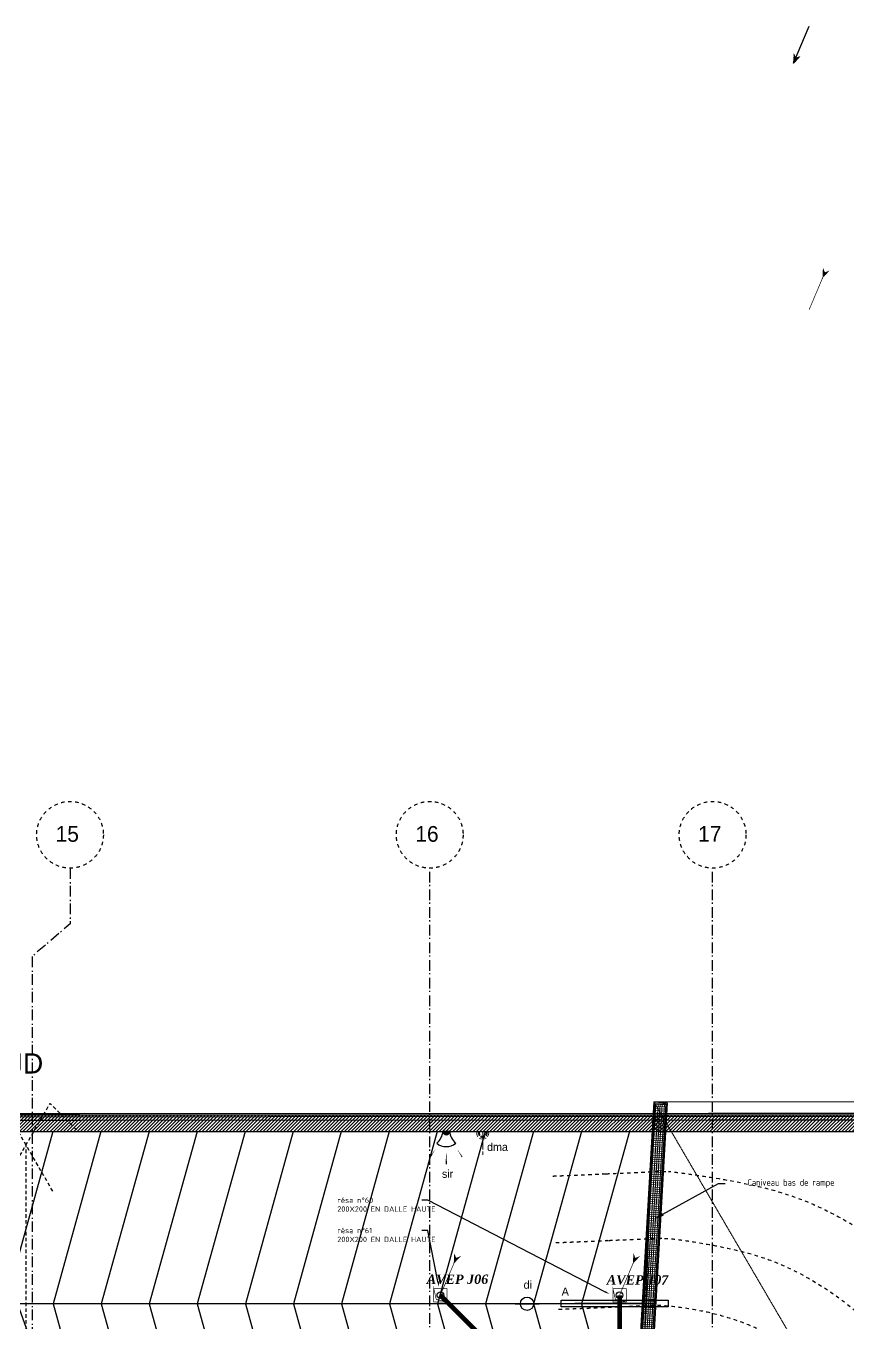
# Model space of a CAD drawing. Header units: centimetres. Extents: x 2097 to 16812, y -3973 to 8191.
# Drawn here: x 9811 to 11043, y 5138 to 7083 of the extents above; entities that cross this region are included whole.
import ezdxf
from ezdxf import colors
from ezdxf.entities.mleader import LeaderData, LeaderLine
from ezdxf.math import Vec2, Vec3

# ---------------------------------------------------------------- set-up
doc = ezdxf.new("R2010")
doc.units = ezdxf.units.CM
for name, pattern in [('ACAD_ISO02W100', [15, 12, -3]), ('AXES', [4, 2.5, -0.5, 0.5, -0.5]), ('CACHE', [0.75, 0.5, -0.25]), ('prlm_ep', [2.5, 1.25, -0.25, 0.25, -0.25, 0.25, -0.25]), ('Style de ligne -11', [0.347222, 0.20828, -0.138942]), ('Style de ligne -6', [1.04164, 0.625, -0.20828, 0.06943, -0.13893]), ('VW-01', [0.41656, 0.20828, -0.20828])]:
    doc.linetypes.add(name, pattern=pattern)
doc.layers.get('0').update_dxf_attribs({"color": 252, "lineweight": 18})
for name, color, linetype, lineweight in [('_GAZELEC-RESERVATION', 1, 'Continuous', 18), ('_GAZELEC-RESERVATION 2', 6, 'Continuous', 18), ('Fontanel-rsd', 7, 'Continuous', 0)]:
    doc.layers.add(name, color=color, linetype=linetype, lineweight=lineweight)
for name, color, linetype in [('B GÈnÈral_Hatch', 252, 'Continuous'), ('B Général', 252, 'Continuous'), ('GAZ-EP FLECHE', 136, 'Continuous'), ('GAZ-FLECHE VMC', 93, 'Continuous'), ('prlm-EAU-EP', 141, 'Continuous'), ('prlm-EAU-EPEXT', 145, 'Continuous'), ('prlm-ELEC-CFO', 201, 'Continuous'), ('prlm-ELEC-SSI', 230, 'Continuous')]:
    doc.layers.add(name, color=color, linetype=linetype)
doc.styles.add('Arial', font='arial.ttf')
doc.styles.add('Eurostile', font='')
doc.styles.add('prlm-eau-ep', font='timesbi.ttf', dxfattribs={"height": 18})
doc.styles.add('prlm-elec-cfo', font='comic.ttf', dxfattribs={"height": 12})
doc.styles.add('prlm-elec-ssi', font='comic.ttf', dxfattribs={"height": 12})
doc.styles.get("Standard").update_dxf_attribs({"font": 'isocp.shx', "height": 15})
doc.styles.get('Eurostile').set_extended_font_data('Eurostile')

# ---------------------------------------------------------------- blocks, each defined once
blk = doc.blocks.new('Groupe-2-1')
at = {"layer": 'B Général', "linetype": 'Continuous'}
for p, q in [((10730.5, 4909.4), (10750.3, 5426.3)), ((9060.2, 4909.4), (9060.2, 5424.9))]:
    blk.add_line(p, q, dxfattribs=at)
at = {"layer": 'B Général', "linetype": 'Continuous', "flags": 128}
for points in [[(9132, 5425.4), (9060.3, 5167.2), (9132, 4908.9)], [(9203.8, 5425.4), (9132.2, 5167.2), (9203.8, 4908.9)], [(9275.8, 5425.4), (9204.2, 5167.2), (9275.8, 4908.9)], [(9347.8, 5425.4), (9276.2, 5167.2), (9347.8, 4908.9)], [(9419.8, 5425.4), (9348.2, 5167.2), (9419.8, 4908.9)], [(9491.8, 5425.4), (9420.2, 5167.2), (9491.8, 4908.9)], [(9563.8, 5425.4), (9492.2, 5167.2), (9563.8, 4908.9)], [(9635.8, 5425.4), (9564.2, 5167.2), (9635.8, 4908.9)], [(9707.8, 5425.4), (9636.2, 5167.2), (9707.8, 4908.9)], [(9779.8, 5425.4), (9708.2, 5167.2), (9779.8, 4908.9)], [(9851.8, 5425.4), (9780.2, 5167.2), (9851.8, 4908.9)], [(9923.8, 5425.4), (9852.2, 5167.2), (9923.8, 4908.9)], [(9995.8, 5425.4), (9924.2, 5167.2), (9995.8, 4908.9)], [(10067.8, 5425.4), (9996.2, 5167.2), (10067.8, 4908.9)], [(10139.8, 5425.4), (10068.2, 5167.2), (10139.8, 4908.9)], [(10211.8, 5425.4), (10140.2, 5167.2), (10211.8, 4908.9)], [(10283.8, 5425.4), (10212.1, 5167.2), (10283.8, 4908.9)], [(10355.8, 5425.4), (10284.1, 5167.2), (10355.8, 4908.9)], [(10427.8, 5425.4), (10356.1, 5167.2), (10427.8, 4908.9)], [(10499.8, 5425.4), (10428.1, 5167.2), (10499.8, 4908.9)], [(10571.8, 5425.4), (10500.1, 5167.2), (10571.8, 4908.9)], [(10643.8, 5425.4), (10572.1, 5167.2), (10643.8, 4908.9)], [(10715.8, 5425.4), (10644.1, 5167.2), (10715.8, 4908.9)]]:
    blk.add_lwpolyline(points, dxfattribs=at)
blk = doc.blocks.new('Groupe-110-1')
at = {"layer": 'B GÈnÈral_Hatch', "linetype": 'Continuous'}
blk.add_hatch(color=250, dxfattribs=at).paths.add_polyline_path([(11216, 4148), (11214.9, 4143), (11213.3, 4147.9)])
at = {"layer": 'B Général', "flags": 128}
blk.add_lwpolyline([(11216, 4148), (11214.9, 4143), (11213.3, 4147.9)], close=True, dxfattribs=at)
at = {"layer": 'B Général', "linetype": 'VW-01', "ltscale": 25.4}
for points, knots in [([(10601.1, 5358.8), (10682.9, 5362.3), (10764.8, 5365.9), (10770.9, 5365.4), (10777.1, 5364.9), (11221.2, 5329.1), (11282.8, 4896.9), (11283.5, 4892), (11284.2, 4887), (11299.5, 4517), (11314.8, 4147.1)], [0, 0, 0, 1, 1, 2, 2, 3, 3, 4, 4, 5, 5, 5]), ([(10605.4, 5258.9), (10684.2, 5262.3), (10762.9, 5265.7), (10766, 5265.5), (10769.1, 5265.2), (11133.5, 5235.9), (11183.8, 4882.8), (11184.1, 4880.4), (11184.5, 4877.9), (11199.7, 4510.4), (11214.9, 4143)], [0, 0, 0, 1, 1, 2, 2, 3, 3, 4, 4, 5, 5, 5]), ([(10609.7, 5159), (10685.4, 5162.3), (10761.1, 5165.5), (11045.8, 5142.6), (11084.8, 4868.7), (11099.9, 4503.8), (11114.9, 4138.8)], [0, 0, 0, 1, 1, 2, 2, 3, 3, 3])]:
    blk.add_open_spline(points, degree=2, knots=knots, dxfattribs=at)
blk = doc.blocks.new('Groupe-112-1')
at = {"layer": 'B Général', "linetype": 'Style de ligne -11', "ltscale": 25.4}
blk.add_line((2145.7, -1173.9), (2145.7, 946.1), dxfattribs=at)
at = {"layer": 'B Général', "linetype": 'Style de ligne -11', "ltscale": 25.4, "flags": 128}
for points in [[(2185.7, 876.8), (2109.7, 1008.4), (2069.7, 968.4)], [(2105.7, 876.8), (2181.7, 1008.4), (2221.7, 968.4)]]:
    blk.add_lwpolyline(points, dxfattribs=at)
at = {"layer": 'B Général', "insert": (2119.8, 1083.5), "char_height": 30.3, "attachment_point": 1, "line_spacing_factor": 0.959385, "style": 'Arial'}
blk.add_mtext('JD', dxfattribs=at)
blk = doc.blocks.new('xi.epext')
at = {"layer": 'prlm-EAU-EPEXT', "color": 0, "linetype": 'ByBlock', "lineweight": -2}
blk.add_circle((0, 0), 5, dxfattribs=at)
blk = doc.blocks.new('xi.lumA')
at = {"layer": 'prlm-ELEC-CFO', "color": 0, "linetype": 'ByBlock', "lineweight": -2, "ltscale": 50}
blk.add_lwpolyline([(-80, -5), (-80, 5), (80, 5), (80, -5)], close=True, dxfattribs=at)
at = {"layer": 'prlm-ELEC-CFO', "color": 0, "linetype": 'ByBlock', "lineweight": 5, "ltscale": 50, "const_width": 2.6}
blk.add_lwpolyline([(-60, 0), (60, 0), (60, 0)], dxfattribs=at)
blk = doc.blocks.new('xi.dma')
at = {"layer": 'prlm-ELEC-CFO', "color": 0, "linetype": 'ACAD_ISO02W100', "lineweight": 5, "flags": 128}
for points in [[(0, 0), (0, 35)], [(-20, 0), (20, 0)]]:
    blk.add_lwpolyline(points, dxfattribs=at)
at = {"layer": 'prlm-ELEC-CFO', "color": 0, "linetype": 'ByBlock', "lineweight": 5}
for radius, start, end in [(9, 145, 191.803), (6.5, 145, 199.0387), (9, 55, 125), (5, 145, 207.3745), (6.5, 55, 125), (5, 55, 125), (5, 332.6255, 35), (6.5, 340.9613, 35), (9, 348.197, 35)]:
    blk.add_arc((0, 2.4), radius, start, end, dxfattribs=at)
blk = doc.blocks.new('xi.sir')
at = {"layer": 'prlm-ELEC-SSI'}
blk.add_hatch(color=0, dxfattribs=at).paths.add_polyline_path([(-4.8, 0), (4.8, 0, 1)])
at = {"layer": 'prlm-ELEC-SSI', "color": 0, "flags": 128}
for points in [[(-15.9, 25.5, 0, 1.5, 0), (-23.8, 38.2, 0, 0, 0)], [(0, 30, 0, 2.25, 0), (0, 48.8, 0, 0, 0)], [(15.9, 25.5, 0, 1.5, 0), (23.8, 38.2, 0, 0, 0)]]:
    blk.add_lwpolyline(points, format="xyseb", dxfattribs=at)
blk.add_lwpolyline([(-4.8, 0), (4.8, 0)], dxfattribs=at)
at = {"layer": 'prlm-ELEC-SSI', "color": 0}
for centre, radius, start, end in [((0, 0), 22.5, 50.6187, 129.3813), ((-33, -4.1), 28.5, 8.2221, 48.8754), ((0, 0), 4.81, 0, 180), ((33, -4.1), 28.5, 131.1246, 171.7779)]:
    blk.add_arc(centre, radius, start, end, dxfattribs=at)
blk = doc.blocks.new('xi.DI')
at = {"layer": 'prlm-ELEC-SSI', "color": 0, "linetype": 'ByBlock', "lineweight": -2, "flags": 128}
blk.add_lwpolyline([(-18, 0), (18, 0)], dxfattribs=at)
at = {"layer": 'prlm-ELEC-SSI', "color": 0, "linetype": 'ByBlock', "lineweight": -2}
blk.add_circle((0, 0), 10, dxfattribs=at)
blk = doc.blocks.new('FLECHE2')
h = blk.add_hatch(color=256)
h.dxf.hatch_style = 1
h.paths.add_polyline_path([(496272, -370023), (496278, -369899), (496301, -369955), (496357, -369932)])
at = {"const_width": 10}
for points in [[(496067, -370507), (496301, -369955), (496357, -369932), (496272, -370023), (496301, -369955), (496278, -369899), (496272, -370023), (496357, -369932), (496301, -369955), (496278, -369899), (496272, -370023)], [(496272, -370023), (496278, -369899), (496301, -369955), (496357, -369932), (496272, -370023)]]:
    blk.add_lwpolyline(points, dxfattribs=at)
blk = doc.blocks.new('FLECHE1')
h = blk.add_hatch(color=256)
h.dxf.hatch_style = 1
h.paths.add_polyline_path([(495907, -370440), (495914, -370315), (495936, -370371), (495992, -370349)])
for p, q in [((495907, -370440), (496141, -369887)), ((495914, -370315), (495907, -370440)), ((495914, -370315), (495907, -370440)), ((495992, -370349), (495907, -370440)), ((495907, -370440), (495992, -370349)), ((495907, -370440), (495936, -370371)), ((495936, -370371), (495914, -370315)), ((495936, -370371), (495914, -370315)), ((495936, -370371), (495992, -370349)), ((495992, -370349), (495936, -370371))]:
    blk.add_line(p, q)
at = {"const_width": 10}
for points in [[(495936, -370371), (496141, -369887)], [(495907, -370440), (495914, -370315), (495936, -370371), (495992, -370349), (495907, -370440)]]:
    blk.add_lwpolyline(points, dxfattribs=at)

msp = doc.modelspace()

# ---------------------------------------------------------------- hatches: boundary and pattern name
at = {"layer": 'B GÈnÈral_Hatch', "linetype": 'Continuous'}
h = msp.add_hatch(dxfattribs=at)
h.set_pattern_fill('50_BETON', color=256, style=0, pattern_type=2)
h.set_pattern_definition([(45, (0, 0), (2.4253472, -2.6458333), [])])
h.paths.add_polyline_path([(12010.445, 5425.389), (12030.445, 5450.389), (8430.655, 5450.389), (8432.313, 5425.389)])
at = {"layer": 'Fontanel-rsd'}
h = msp.add_hatch(dxfattribs=at)
h.set_pattern_fill('ANSI37', color=6, angle=221.701169)
h.set_pattern_definition([(266.70117, (4307.2763, 361.592), (3.169739, -0.1827011), []), (356.70117, (4307.2763, 361.592), (0.1827011, 3.169739), [])])
h.paths.add_polyline_path([(10754.465, 5467.744), (10770.438, 5466.824), (10738.369, 4910.45), (10722.396, 4911.371)])

# ---------------------------------------------------------------- linework, layer by layer
at = {"layer": '_GAZELEC-RESERVATION 2', "ltscale": 25, "const_width": 1}
for points in [[(10422.478, 5170.181), (10422.478, 5190.181), (10442.478, 5190.181), (10442.478, 5170.181), (10422.478, 5170.181), (10422.478, 5190.181), (10426.329, 5173.766), (10442.478, 5170.181)], [(10690.976, 5170.181), (10690.976, 5190.181), (10710.976, 5190.181), (10710.976, 5170.181), (10690.976, 5170.181), (10690.976, 5190.181), (10694.827, 5173.766), (10710.976, 5170.181)]]:
    msp.add_lwpolyline(points, dxfattribs=at)
at = {"layer": 'B Général', "linetype": 'Style de ligne -6', "ltscale": 25.4}
for p, q in [((10416.484, 3285.389), (10416.484, 5820.389)), ((10840.388, 3285.389), (10840.388, 5820.389))]:
    msp.add_line(p, q, dxfattribs=at)
at = {"layer": 'B Général', "linetype": 'Continuous', "lineweight": 18}
for p, q in [((8430.655, 5450.389), (12030.445, 5450.389)), ((8432.313, 5425.389), (12010.445, 5425.389))]:
    msp.add_line(p, q, dxfattribs=at)
at = {"layer": 'B Général', "linetype": 'Continuous'}
for p, q in [((8430.655, 5450.389), (12030.445, 5450.389)), ((8432.313, 5425.389), (12010.445, 5425.389)), ((10740.346, 5167.158), (9060.346, 5167.158))]:
    msp.add_line(p, q, dxfattribs=at)
at = {"layer": 'B Général', "linetype": 'Style de ligne -6', "ltscale": 25.4, "flags": 128}
msp.add_lwpolyline([(9877.409, 5820.389), (9877.409, 5736.889), (9820.484, 5687.889), (9820.484, 3085.389)], dxfattribs=at)
at = {"layer": 'B Général', "linetype": 'VW-01', "ltscale": 25.4}
for centre in [(9877.409, 5870.389), (10416.484, 5870.389), (10840.388, 5870.389)]:
    msp.add_circle(centre, 50, dxfattribs=at)
at = {"layer": 'Fontanel-rsd', "color": 9, "linetype": 'AXES', "lineweight": 15, "ltscale": 0.3}
for p, q in [((8436.284, 5447.222), (10832.193, 5448.056)), ((10832.193, 5448.062), (11915.245, 5448.431))]:
    msp.add_line(p, q, dxfattribs=at)
at = {"layer": 'Fontanel-rsd', "color": 140, "lineweight": 30}
for p, q in [((9045.038, 5452.562), (9892.285, 5452.761)), ((9892.285, 5452.761), (10834.157, 5453.017)), ((10834.157, 5453.017), (11920.245, 5453.308)), ((9045.041, 5442.562), (9892.287, 5442.761)), ((9892.287, 5442.761), (10833.746, 5443.017)), ((10833.746, 5443.017), (11910.245, 5443.309))]:
    msp.add_line(p, q, dxfattribs=at)
at = {"layer": 'Fontanel-rsd', "color": 6, "lineweight": 30}
for points in [[(10752.583, 5469.856), (10772.55, 5468.705), (10740.251, 4908.338), (10720.284, 4909.489)], [(10754.465, 5467.744), (10770.438, 5466.824), (10738.369, 4910.45), (10722.396, 4911.371)]]:
    msp.add_lwpolyline(points, close=True, dxfattribs=at)
at = {"layer": 'Fontanel-rsd', "color": 3, "linetype": 'CACHE', "lineweight": 18}
msp.add_lwpolyline([(10720.284, 4380.489), (10720.284, 4909.489), (10752.583, 5469.856), (11435.245, 5469.856), (11435.245, 4380.489)], close=True, dxfattribs=at)
at = {"layer": 'Fontanel-rsd'}
msp.add_lwpolyline([(10748.754, 5403.414), (10752.583, 5469.856)], dxfattribs=at)
at = {"layer": 'Fontanel-rsd', "color": 3, "linetype": 'CACHE', "lineweight": 18}
msp.add_lwpolyline([(11065.522, 4934.328), (10752.583, 5469.856)], dxfattribs=at)
at = {"layer": 'prlm-EAU-EP', "linetype": 'prlm_ep', "ltscale": 20, "const_width": 7, "flags": 128}
for points in [[(10432.478, 5180.181), (10658.885, 4953.775), (10658.885, 4928.636)], [(10700.976, 5180.181), (10700.976, 4928.636)]]:
    msp.add_lwpolyline(points, dxfattribs=at)

# ---------------------------------------------------------------- block references
at = {"layer": 'B Général'}
for name, p in [('Groupe-112-1', (7665.813, 4459.319)), ('Groupe-2-1', (0, 0)), ('Groupe-110-1', (0, 0))]:
    msp.add_blockref(name, p, dxfattribs=at)
at = {"layer": 'GAZ-EP FLECHE', "xscale": 0.1, "yscale": 0.1, "zscale": 0.1}
for p in [(-39174.189, 42230.905), (-38905.691, 42230.905)]:
    msp.add_blockref('FLECHE2', p, dxfattribs=at)
at = {"layer": 'GAZ-FLECHE VMC', "xscale": 0.1, "yscale": 0.1, "zscale": 0.1}
for name, p in [('FLECHE1', (-38628.978, 44071.29)), ('FLECHE2', (-38621.632, 43708.432))]:
    msp.add_blockref(name, p, dxfattribs=at)
at = {"layer": 'prlm-EAU-EPEXT'}
for p in [(10432.478, 5180.181), (10700.976, 5180.181)]:
    msp.add_blockref('xi.epext', p, dxfattribs=at)
at = {"layer": 'prlm-ELEC-CFO', "rotation": 180}
msp.add_blockref('xi.dma', (10495.927, 5425.389), dxfattribs=at)
at = {"layer": 'prlm-ELEC-CFO'}
msp.add_blockref('xi.lumA', (10693.589, 5167.821), dxfattribs=at)
at = {"layer": 'prlm-ELEC-SSI', "lineweight": 20, "rotation": 180}
msp.add_blockref('xi.sir', (10441.277, 5425.389), dxfattribs=at)
at = {"layer": 'prlm-ELEC-SSI', "rotation": 0.001060557933219683}
msp.add_blockref('xi.DI', (10562.293, 5167.389), dxfattribs=at)

# ---------------------------------------------------------------- texts
at = {"layer": 'B Général', "char_height": 23.53, "attachment_point": 1, "line_spacing_factor": 0.894142, "style": 'Eurostile'}
for s, insert in [('15', (9855.756, 5883.512)), ('16', (10394.832, 5883.512)), ('17', (10818.735, 5883.512))]:
    msp.add_mtext(s, dxfattribs=dict(at, insert=insert))
at = {"layer": 'prlm-EAU-EP', "linetype": 'prlm_ep', "ltscale": 20, "char_height": 14, "width": 127.27602, "attachment_point": 1, "style": 'prlm-eau-ep'}
for s, insert in [('AVEP J06', (10411.991, 5211.144)), ('AVEP J07', (10681.813, 5210.147))]:
    msp.add_mtext(s, dxfattribs=dict(at, insert=insert))

# ---------------------------------------------------------------- leaders
at = {"layer": 'Fontanel-rsd', "color": 6}
ml = msp.add_multileader_mtext('Standard', dxfattribs=at)
ml.set_content('Caniveau bas de rampe', color=6)
ml.set_leader_properties()
ml.build(insert=Vec2(0, 0))
ml.multileader.update_dxf_attribs({"has_text_frame": 1, "text_right_attachment_type": 6, "dogleg_length": 10, "arrow_head_size": 15})
ctx = ml.context
ctx.base_point, ctx.char_height, ctx.arrow_head_size, ctx.plane_origin = Vec3(10859.445, 5347.832), 10, 15, Vec3(10752.743, 5294.303)
ctx.right_attachment, ctx.text_align_type = 6, 2
notes = []
notes.append((ctx, [(1, (1, 1, 0), (10849.445, 5347.832), (1, 0), 10, [(0, [(10752.743, 5294.303)], 0, [])])]))
ctx.mtext.insert, ctx.mtext.width, ctx.mtext.alignment, ctx.mtext.flow_direction = Vec3(11023.178, 5354.216), 221.19253, 3, 5
for ctx, leaders in notes:
    for number, flags, end, landing, length, lines in leaders:
        leader = LeaderData()
        leader.index, (leader.has_last_leader_line, leader.has_dogleg_vector, leader.attachment_direction) = number, flags
        leader.last_leader_point, leader.dogleg_vector, leader.dogleg_length = Vec3(end), Vec3(landing), length
        for number, points, colour, breaks in lines:
            line = LeaderLine()
            line.index, line.vertices, line.color, line.breaks = number, Vec3.list(points), colors.encode_raw_color(colour), breaks
            leader.lines.append(line)
        ctx.leaders.append(leader)

# ---------------------------------------------------------------- next in the draw order: texts
at = {"layer": 'prlm-ELEC-CFO', "lineweight": 20, "char_height": 12, "attachment_point": 2, "line_spacing_factor": 0.8, "style": 'prlm-elec-cfo', "bg_fill": 3, "box_fill_scale": 0.95, "bg_fill_color": 256, "bg_fill_transparency": 0}
for s, insert in [('dma', (10518.004, 5408.393)), ('A', (10619.607, 5191.675))]:
    msp.add_mtext(s, dxfattribs=dict(at, insert=insert))
at = {"layer": 'prlm-ELEC-SSI', "lineweight": 20, "insert": (10443.201, 5368.14), "char_height": 12, "attachment_point": 2, "line_spacing_factor": 0.8, "style": 'prlm-elec-ssi', "bg_fill": 3, "box_fill_scale": 0.95, "bg_fill_color": 256, "bg_fill_transparency": 0}
msp.add_mtext('sir', dxfattribs=at)
at = {"layer": 'prlm-ELEC-SSI', "lineweight": 20, "insert": (10563.443, 5201.833), "char_height": 12, "attachment_point": 2, "rotation": 0.001061, "line_spacing_factor": 0.8, "style": 'prlm-elec-ssi', "bg_fill": 3, "box_fill_scale": 0.95, "bg_fill_color": 256, "bg_fill_transparency": 0}
msp.add_mtext('di', dxfattribs=at)

# ---------------------------------------------------------------- next in the draw order: leaders
at = {"layer": '_GAZELEC-RESERVATION', "color": 6}
ml = msp.add_multileader_mtext('Standard', dxfattribs=at)
ml.set_content('résa n°62\\P200X200 EN DALLE HAUTE', color=6)
ml.set_leader_properties()
ml.build(insert=Vec2(0, 0))
ml.multileader.update_dxf_attribs({"has_text_frame": 1, "arrow_head_size": 8, "scale": 20})
ctx = ml.context
ctx.base_point, ctx.scale, ctx.char_height, ctx.arrow_head_size, ctx.landing_gap_size, ctx.plane_origin = Vec3(9582.801, 5380.048), 20, 8, 8, 4, Vec3(8971.683, 5198.751)
notes = []
notes.append((ctx, [(0, (1, 1, 0), (9722.389, 5380.048), (-1, 0), 8.984, [(0, [(9863.204, 4989.074)], 0, [])])]))
ctx.mtext.insert, ctx.mtext.width, ctx.mtext.flow_direction = Vec3(9586.801, 5384.075), 156.88504, 5
ml = msp.add_multileader_mtext('Standard', dxfattribs=at)
ml.set_content('résa n°63\\P200X200 EN DALLE HAUTE', color=6)
ml.set_leader_properties()
ml.build(insert=Vec2(0, 0))
ml.multileader.update_dxf_attribs({"has_text_frame": 1, "arrow_head_size": 8, "scale": 20})
ctx = ml.context
ctx.base_point, ctx.scale, ctx.char_height, ctx.arrow_head_size, ctx.landing_gap_size, ctx.plane_origin = Vec3(9582.801, 5332.775), 20, 8, 8, 4, Vec3(8971.683, 5151.478)
notes.append((ctx, [(1, (1, 1, 0), (9573.817, 5332.775), (1, 0), 8.984, [(0, [(9623.146, 5195.024)], 0, [])])]))
ctx.mtext.insert, ctx.mtext.width, ctx.mtext.flow_direction = Vec3(9586.801, 5336.803), 156.88504, 5
ml = msp.add_multileader_mtext('Standard', dxfattribs=at)
ml.set_content('résa n°60\\P200X200 EN DALLE HAUTE', color=6)
ml.set_leader_properties()
ml.build(insert=Vec2(0, 0))
ml.multileader.update_dxf_attribs({"has_text_frame": 1, "arrow_head_size": 8, "scale": 20})
ctx = ml.context
ctx.base_point, ctx.scale, ctx.char_height, ctx.arrow_head_size, ctx.landing_gap_size, ctx.plane_origin = Vec3(10273.972, 5322.631), 20, 8, 8, 4, Vec3(9662.854, 5141.334)
notes.append((ctx, [(0, (1, 1, 0), (10413.56, 5322.631), (-1, 0), 8.984, [(0, [(10686.22, 5181.724)], 0, [])])]))
ctx.mtext.insert, ctx.mtext.width, ctx.mtext.flow_direction = Vec3(10277.972, 5326.658), 156.88504, 5
ml = msp.add_multileader_mtext('Standard', dxfattribs=at)
ml.set_content('résa n°64\\P200X200 EN DALLE HAUTE', color=6)
ml.set_leader_properties()
ml.build(insert=Vec2(0, 0))
ml.multileader.update_dxf_attribs({"has_text_frame": 1, "arrow_head_size": 8, "scale": 20})
ctx = ml.context
ctx.base_point, ctx.scale, ctx.char_height, ctx.arrow_head_size, ctx.landing_gap_size, ctx.plane_origin = Vec3(9371.815, 5288.962), 20, 8, 8, 4, Vec3(8971.683, 5107.665)
notes.append((ctx, [(0, (1, 1, 0), (9511.403, 5288.962), (-1, 0), 8.984, [(0, [(9554.789, 5196.167)], 0, [])])]))
ctx.mtext.insert, ctx.mtext.width, ctx.mtext.flow_direction = Vec3(9375.815, 5292.989), 156.88504, 5
ml = msp.add_multileader_mtext('Standard', dxfattribs=at)
ml.set_content('résa n°61\\P200X200 EN DALLE HAUTE', color=6)
ml.set_leader_properties()
ml.build(insert=Vec2(0, 0))
ml.multileader.update_dxf_attribs({"has_text_frame": 1, "arrow_head_size": 8, "scale": 20})
ctx = ml.context
ctx.base_point, ctx.scale, ctx.char_height, ctx.arrow_head_size, ctx.landing_gap_size, ctx.plane_origin = Vec3(10273.972, 5277.111), 20, 8, 8, 4, Vec3(9662.854, 5095.814)
notes.append((ctx, [(0, (1, 1, 0), (10413.56, 5277.111), (-1, 0), 8.984, [(0, [(10430.396, 5192.83)], 0, [])])]))
ctx.mtext.insert, ctx.mtext.width, ctx.mtext.flow_direction = Vec3(10277.972, 5281.139), 156.88504, 5
for ctx, leaders in notes:
    for number, flags, end, landing, length, lines in leaders:
        leader = LeaderData()
        leader.index, (leader.has_last_leader_line, leader.has_dogleg_vector, leader.attachment_direction) = number, flags
        leader.last_leader_point, leader.dogleg_vector, leader.dogleg_length = Vec3(end), Vec3(landing), length
        for number, points, colour, breaks in lines:
            line = LeaderLine()
            line.index, line.vertices, line.color, line.breaks = number, Vec3.list(points), colors.encode_raw_color(colour), breaks
            leader.lines.append(line)
        ctx.leaders.append(leader)

doc.saveas('drawing.dxf')
